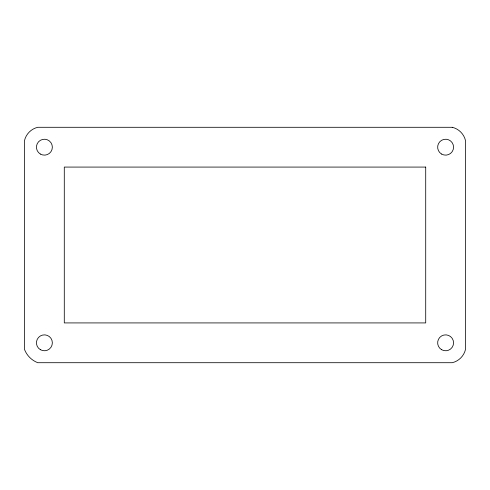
<?xml version="1.0" encoding="UTF-8"?>
<svg xmlns="http://www.w3.org/2000/svg" width="490" height="490" viewBox="0 0 490 490"><rect width="100%" height="100%" fill="white"/><g stroke="black" fill="none" stroke-linecap="round" stroke-linejoin="round"><path stroke-width="0.73" d="M452.239 127.29L37.761 127.29A17.903 17.903 0 0 0 24.5 140.55L24.5 349.45A23.097 23.097 0 0 0 37.761 362.71L452.239 362.71A17.903 17.903 0 0 0 465.5 349.45L465.5 140.55A17.903 17.903 0 0 0 452.239 127.29M425.712 167.078L64.288 167.078L64.288 322.922L425.712 322.922L425.712 167.078M40.413 154.074A7.956 7.956 0 0 0 52.35 147.184A7.956 7.956 0 0 0 40.413 140.293A7.956 7.956 0 0 0 40.413 154.074M40.413 349.707A7.956 7.956 0 0 0 52.35 342.816A7.956 7.956 0 0 0 40.413 335.926A7.956 7.956 0 0 0 40.413 349.707M441.625 349.707A7.956 7.956 0 0 0 453.562 342.816A7.956 7.956 0 0 0 441.625 335.926A7.956 7.956 0 0 0 441.625 349.707M441.625 154.074A7.956 7.956 0 0 0 453.562 147.184A7.956 7.956 0 0 0 441.625 140.293A7.956 7.956 0 0 0 441.625 154.074"/></g></svg>
